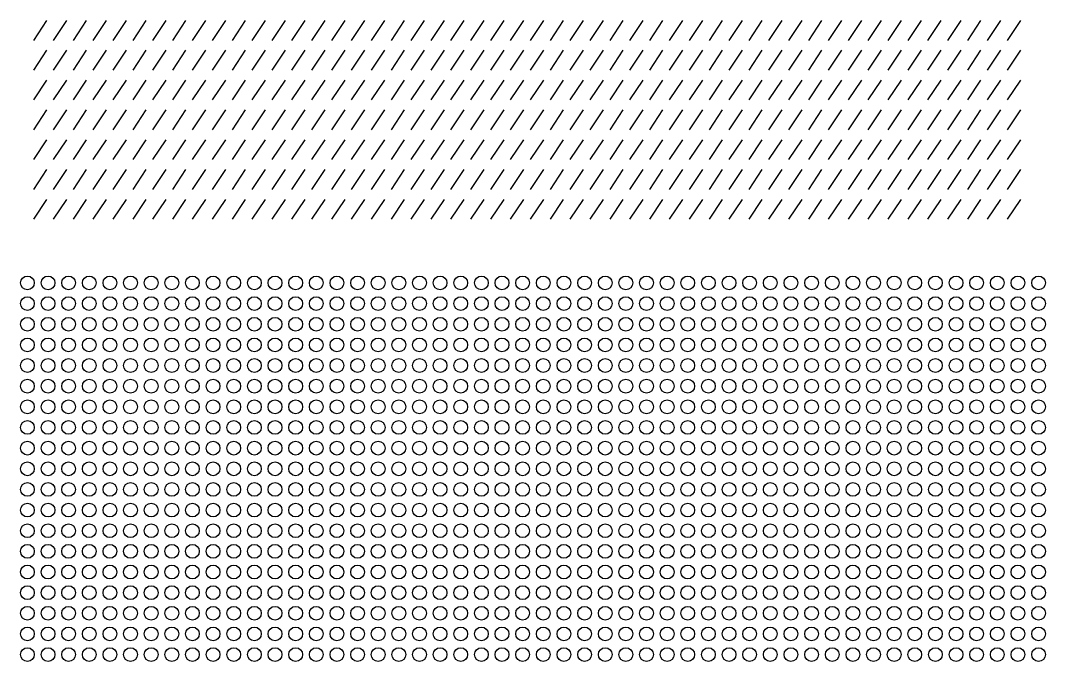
# Model space of a CAD drawing. Header units: inches. Extents: x -55 to 1004, y 12 to 2250.
# Drawn here: x 838.7 to 984.1, y 736.8 to 827.7 of the extents above; entities that cross this region are included whole.
import ezdxf

# ---------------------------------------------------------------- set-up
doc = ezdxf.new("R2010")
doc.units = ezdxf.units.IN
doc.header["$MEASUREMENT"] = 0

# ---------------------------------------------------------------- blocks, each defined once
blk = doc.blocks.new('blockLinesAndCircles')
for p, q in [((862.44, 204.04), (860.56, 201.23)), ((865.25, 204.04), (863.38, 201.23)), ((868.07, 204.04), (866.19, 201.23)), ((870.89, 204.04), (869.01, 201.23)), ((873.71, 204.04), (871.83, 201.23)), ((876.53, 204.04), (874.65, 201.23)), ((879.35, 204.04), (877.47, 201.23)), ((882.16, 204.04), (880.28, 201.23)), ((884.98, 204.04), (883.1, 201.23)), ((887.8, 204.04), (885.92, 201.23)), ((890.62, 204.04), (888.74, 201.23)), ((893.44, 204.04), (891.56, 201.23)), ((896.25, 204.04), (894.38, 201.23)), ((899.07, 204.04), (897.19, 201.23)), ((901.89, 204.04), (900.01, 201.23)), ((904.71, 204.04), (902.83, 201.23)), ((907.53, 204.04), (905.65, 201.23)), ((910.35, 204.04), (908.47, 201.23)), ((913.16, 204.04), (911.29, 201.23)), ((915.98, 204.04), (914.1, 201.23)), ((918.8, 204.04), (916.92, 201.23)), ((921.62, 204.04), (919.74, 201.23)), ((924.44, 204.04), (922.56, 201.23)), ((927.26, 204.04), (925.38, 201.23)), ((930.07, 204.04), (928.2, 201.23)), ((932.89, 204.04), (931.01, 201.23)), ((935.71, 204.04), (933.83, 201.23)), ((938.53, 204.04), (936.65, 201.23)), ((941.35, 204.04), (939.47, 201.23)), ((944.17, 204.04), (942.29, 201.23)), ((946.98, 204.04), (945.1, 201.23)), ((949.8, 204.04), (947.92, 201.23)), ((952.62, 204.04), (950.74, 201.23)), ((955.44, 204.04), (953.56, 201.23)), ((958.26, 204.04), (956.38, 201.23)), ((961.08, 204.04), (959.2, 201.23)), ((963.89, 204.04), (962.01, 201.23)), ((966.71, 204.04), (964.83, 201.23)), ((969.53, 204.04), (967.65, 201.23)), ((972.35, 204.04), (970.47, 201.23)), ((975.17, 204.04), (973.29, 201.23)), ((977.98, 204.04), (976.11, 201.23)), ((980.8, 204.04), (978.92, 201.23)), ((983.62, 204.04), (981.74, 201.23)), ((986.44, 204.04), (984.56, 201.23)), ((989.26, 204.04), (987.38, 201.23)), ((992.08, 204.04), (990.2, 201.23)), ((994.89, 204.04), (993.02, 201.23)), ((997.71, 204.04), (995.83, 201.23)), ((1000.53, 204.04), (998.65, 201.23)), ((862.44, 199.82), (860.56, 197)), ((865.25, 199.82), (863.38, 197)), ((868.07, 199.82), (866.19, 197)), ((870.89, 199.82), (869.01, 197)), ((873.71, 199.82), (871.83, 197)), ((876.53, 199.82), (874.65, 197)), ((879.35, 199.82), (877.47, 197)), ((882.16, 199.82), (880.28, 197)), ((884.98, 199.82), (883.1, 197)), ((887.8, 199.82), (885.92, 197)), ((890.62, 199.82), (888.74, 197)), ((893.44, 199.82), (891.56, 197)), ((896.25, 199.82), (894.38, 197)), ((899.07, 199.82), (897.19, 197)), ((901.89, 199.82), (900.01, 197)), ((904.71, 199.82), (902.83, 197)), ((907.53, 199.82), (905.65, 197)), ((910.35, 199.82), (908.47, 197)), ((913.16, 199.82), (911.29, 197)), ((915.98, 199.82), (914.1, 197)), ((918.8, 199.82), (916.92, 197)), ((921.62, 199.82), (919.74, 197)), ((924.44, 199.82), (922.56, 197)), ((927.26, 199.82), (925.38, 197)), ((930.07, 199.82), (928.2, 197)), ((932.89, 199.82), (931.01, 197)), ((935.71, 199.82), (933.83, 197)), ((938.53, 199.82), (936.65, 197)), ((941.35, 199.82), (939.47, 197)), ((944.17, 199.82), (942.29, 197)), ((946.98, 199.82), (945.1, 197)), ((949.8, 199.82), (947.92, 197)), ((952.62, 199.82), (950.74, 197)), ((955.44, 199.82), (953.56, 197)), ((958.26, 199.82), (956.38, 197)), ((961.08, 199.82), (959.2, 197)), ((963.89, 199.82), (962.01, 197)), ((966.71, 199.82), (964.83, 197)), ((969.53, 199.82), (967.65, 197)), ((972.35, 199.82), (970.47, 197)), ((975.17, 199.82), (973.29, 197)), ((977.98, 199.82), (976.11, 197)), ((980.8, 199.82), (978.92, 197)), ((983.62, 199.82), (981.74, 197)), ((986.44, 199.82), (984.56, 197)), ((989.26, 199.82), (987.38, 197)), ((992.08, 199.82), (990.2, 197)), ((994.89, 199.82), (993.02, 197)), ((997.71, 199.82), (995.83, 197)), ((1000.53, 199.82), (998.65, 197)), ((862.44, 195.59), (860.56, 192.78)), ((865.25, 195.59), (863.38, 192.78)), ((868.07, 195.59), (866.19, 192.78)), ((870.89, 195.59), (869.01, 192.78)), ((873.71, 195.59), (871.83, 192.78)), ((876.53, 195.59), (874.65, 192.78)), ((879.35, 195.59), (877.47, 192.78)), ((882.16, 195.59), (880.28, 192.78)), ((884.98, 195.59), (883.1, 192.78)), ((887.8, 195.59), (885.92, 192.78)), ((890.62, 195.59), (888.74, 192.78)), ((893.44, 195.59), (891.56, 192.78)), ((896.25, 195.59), (894.38, 192.78)), ((899.07, 195.59), (897.19, 192.78)), ((901.89, 195.59), (900.01, 192.78)), ((904.71, 195.59), (902.83, 192.78)), ((907.53, 195.59), (905.65, 192.78)), ((910.35, 195.59), (908.47, 192.78)), ((913.16, 195.59), (911.29, 192.78)), ((915.98, 195.59), (914.1, 192.78)), ((918.8, 195.59), (916.92, 192.78)), ((921.62, 195.59), (919.74, 192.78)), ((924.44, 195.59), (922.56, 192.78)), ((927.26, 195.59), (925.38, 192.78)), ((930.07, 195.59), (928.2, 192.78)), ((932.89, 195.59), (931.01, 192.78)), ((935.71, 195.59), (933.83, 192.78)), ((938.53, 195.59), (936.65, 192.78)), ((941.35, 195.59), (939.47, 192.78)), ((944.17, 195.59), (942.29, 192.78)), ((946.98, 195.59), (945.1, 192.78)), ((949.8, 195.59), (947.92, 192.78)), ((952.62, 195.59), (950.74, 192.78)), ((955.44, 195.59), (953.56, 192.78)), ((958.26, 195.59), (956.38, 192.78)), ((961.08, 195.59), (959.2, 192.78)), ((963.89, 195.59), (962.01, 192.78)), ((966.71, 195.59), (964.83, 192.78)), ((969.53, 195.59), (967.65, 192.78)), ((972.35, 195.59), (970.47, 192.78)), ((975.17, 195.59), (973.29, 192.78)), ((977.98, 195.59), (976.11, 192.78)), ((980.8, 195.59), (978.92, 192.78)), ((983.62, 195.59), (981.74, 192.78)), ((986.44, 195.59), (984.56, 192.78)), ((989.26, 195.59), (987.38, 192.78)), ((992.08, 195.59), (990.2, 192.78)), ((994.89, 195.59), (993.02, 192.78)), ((997.71, 195.59), (995.83, 192.78)), ((1000.53, 195.59), (998.65, 192.78)), ((862.44, 191.37), (860.56, 188.55)), ((865.25, 191.37), (863.38, 188.55)), ((868.07, 191.37), (866.19, 188.55)), ((870.89, 191.37), (869.01, 188.55)), ((873.71, 191.37), (871.83, 188.55)), ((876.53, 191.37), (874.65, 188.55)), ((879.35, 191.37), (877.47, 188.55)), ((882.16, 191.37), (880.28, 188.55)), ((884.98, 191.37), (883.1, 188.55)), ((887.8, 191.37), (885.92, 188.55)), ((890.62, 191.37), (888.74, 188.55)), ((893.44, 191.37), (891.56, 188.55)), ((896.25, 191.37), (894.38, 188.55)), ((899.07, 191.37), (897.19, 188.55)), ((901.89, 191.37), (900.01, 188.55)), ((904.71, 191.37), (902.83, 188.55)), ((907.53, 191.37), (905.65, 188.55)), ((910.35, 191.37), (908.47, 188.55)), ((913.16, 191.37), (911.29, 188.55)), ((915.98, 191.37), (914.1, 188.55)), ((918.8, 191.37), (916.92, 188.55)), ((921.62, 191.37), (919.74, 188.55)), ((924.44, 191.37), (922.56, 188.55)), ((927.26, 191.37), (925.38, 188.55)), ((930.07, 191.37), (928.2, 188.55)), ((932.89, 191.37), (931.01, 188.55)), ((935.71, 191.37), (933.83, 188.55)), ((938.53, 191.37), (936.65, 188.55)), ((941.35, 191.37), (939.47, 188.55)), ((944.17, 191.37), (942.29, 188.55)), ((946.98, 191.37), (945.1, 188.55)), ((949.8, 191.37), (947.92, 188.55)), ((952.62, 191.37), (950.74, 188.55)), ((955.44, 191.37), (953.56, 188.55)), ((958.26, 191.37), (956.38, 188.55)), ((961.08, 191.37), (959.2, 188.55)), ((963.89, 191.37), (962.01, 188.55)), ((966.71, 191.37), (964.83, 188.55)), ((969.53, 191.37), (967.65, 188.55)), ((972.35, 191.37), (970.47, 188.55)), ((975.17, 191.37), (973.29, 188.55)), ((977.98, 191.37), (976.11, 188.55)), ((980.8, 191.37), (978.92, 188.55)), ((983.62, 191.37), (981.74, 188.55)), ((986.44, 191.37), (984.56, 188.55)), ((989.26, 191.37), (987.38, 188.55)), ((992.08, 191.37), (990.2, 188.55)), ((994.89, 191.37), (993.02, 188.55)), ((997.71, 191.37), (995.83, 188.55)), ((1000.53, 191.37), (998.65, 188.55)), ((862.44, 187.14), (860.56, 184.33)), ((865.25, 187.14), (863.38, 184.33)), ((868.07, 187.14), (866.19, 184.33)), ((870.89, 187.14), (869.01, 184.33)), ((873.71, 187.14), (871.83, 184.33)), ((876.53, 187.14), (874.65, 184.33)), ((879.35, 187.14), (877.47, 184.33)), ((882.16, 187.14), (880.28, 184.33)), ((884.98, 187.14), (883.1, 184.33)), ((887.8, 187.14), (885.92, 184.33)), ((890.62, 187.14), (888.74, 184.33)), ((893.44, 187.14), (891.56, 184.33)), ((896.25, 187.14), (894.38, 184.33)), ((899.07, 187.14), (897.19, 184.33)), ((901.89, 187.14), (900.01, 184.33)), ((904.71, 187.14), (902.83, 184.33)), ((907.53, 187.14), (905.65, 184.33)), ((910.35, 187.14), (908.47, 184.33)), ((913.16, 187.14), (911.29, 184.33)), ((915.98, 187.14), (914.1, 184.33)), ((918.8, 187.14), (916.92, 184.33)), ((921.62, 187.14), (919.74, 184.33)), ((924.44, 187.14), (922.56, 184.33)), ((927.26, 187.14), (925.38, 184.33)), ((930.07, 187.14), (928.2, 184.33)), ((932.89, 187.14), (931.01, 184.33)), ((935.71, 187.14), (933.83, 184.33)), ((938.53, 187.14), (936.65, 184.33)), ((941.35, 187.14), (939.47, 184.33)), ((944.17, 187.14), (942.29, 184.33)), ((946.98, 187.14), (945.1, 184.33)), ((949.8, 187.14), (947.92, 184.33)), ((952.62, 187.14), (950.74, 184.33)), ((955.44, 187.14), (953.56, 184.33)), ((958.26, 187.14), (956.38, 184.33)), ((961.08, 187.14), (959.2, 184.33)), ((963.89, 187.14), (962.01, 184.33)), ((966.71, 187.14), (964.83, 184.33)), ((969.53, 187.14), (967.65, 184.33)), ((972.35, 187.14), (970.47, 184.33)), ((975.17, 187.14), (973.29, 184.33)), ((977.98, 187.14), (976.11, 184.33)), ((980.8, 187.14), (978.92, 184.33)), ((983.62, 187.14), (981.74, 184.33)), ((986.44, 187.14), (984.56, 184.33)), ((989.26, 187.14), (987.38, 184.33)), ((992.08, 187.14), (990.2, 184.33)), ((994.89, 187.14), (993.02, 184.33)), ((997.71, 187.14), (995.83, 184.33)), ((1000.53, 187.14), (998.65, 184.33)), ((862.44, 182.92), (860.56, 180.1)), ((865.25, 182.92), (863.38, 180.1)), ((868.07, 182.92), (866.19, 180.1)), ((870.89, 182.92), (869.01, 180.1)), ((873.71, 182.92), (871.83, 180.1)), ((876.53, 182.92), (874.65, 180.1)), ((879.35, 182.92), (877.47, 180.1)), ((882.16, 182.92), (880.28, 180.1)), ((884.98, 182.92), (883.1, 180.1)), ((887.8, 182.92), (885.92, 180.1)), ((890.62, 182.92), (888.74, 180.1)), ((893.44, 182.92), (891.56, 180.1)), ((896.25, 182.92), (894.38, 180.1)), ((899.07, 182.92), (897.19, 180.1)), ((901.89, 182.92), (900.01, 180.1)), ((904.71, 182.92), (902.83, 180.1)), ((907.53, 182.92), (905.65, 180.1)), ((910.35, 182.92), (908.47, 180.1)), ((913.16, 182.92), (911.29, 180.1)), ((915.98, 182.92), (914.1, 180.1)), ((918.8, 182.92), (916.92, 180.1)), ((921.62, 182.92), (919.74, 180.1)), ((924.44, 182.92), (922.56, 180.1)), ((927.26, 182.92), (925.38, 180.1)), ((930.07, 182.92), (928.2, 180.1)), ((932.89, 182.92), (931.01, 180.1)), ((935.71, 182.92), (933.83, 180.1)), ((938.53, 182.92), (936.65, 180.1)), ((941.35, 182.92), (939.47, 180.1)), ((944.17, 182.92), (942.29, 180.1)), ((946.98, 182.92), (945.1, 180.1)), ((949.8, 182.92), (947.92, 180.1)), ((952.62, 182.92), (950.74, 180.1)), ((955.44, 182.92), (953.56, 180.1)), ((958.26, 182.92), (956.38, 180.1)), ((961.08, 182.92), (959.2, 180.1)), ((963.89, 182.92), (962.01, 180.1)), ((966.71, 182.92), (964.83, 180.1)), ((969.53, 182.92), (967.65, 180.1)), ((972.35, 182.92), (970.47, 180.1)), ((975.17, 182.92), (973.29, 180.1)), ((977.98, 182.92), (976.11, 180.1)), ((980.8, 182.92), (978.92, 180.1)), ((983.62, 182.92), (981.74, 180.1)), ((986.44, 182.92), (984.56, 180.1)), ((989.26, 182.92), (987.38, 180.1)), ((992.08, 182.92), (990.2, 180.1)), ((994.89, 182.92), (993.02, 180.1)), ((997.71, 182.92), (995.83, 180.1)), ((1000.53, 182.92), (998.65, 180.1)), ((862.44, 178.69), (860.56, 175.88)), ((865.25, 178.69), (863.38, 175.88)), ((868.07, 178.69), (866.19, 175.88)), ((870.89, 178.69), (869.01, 175.88)), ((873.71, 178.69), (871.83, 175.88)), ((876.53, 178.69), (874.65, 175.88)), ((879.35, 178.69), (877.47, 175.88)), ((882.16, 178.69), (880.28, 175.88)), ((884.98, 178.69), (883.1, 175.88)), ((887.8, 178.69), (885.92, 175.88)), ((890.62, 178.69), (888.74, 175.88)), ((893.44, 178.69), (891.56, 175.88)), ((896.25, 178.69), (894.38, 175.88)), ((899.07, 178.69), (897.19, 175.88)), ((901.89, 178.69), (900.01, 175.88)), ((904.71, 178.69), (902.83, 175.88)), ((907.53, 178.69), (905.65, 175.88)), ((910.35, 178.69), (908.47, 175.88)), ((913.16, 178.69), (911.29, 175.88)), ((915.98, 178.69), (914.1, 175.88)), ((918.8, 178.69), (916.92, 175.88)), ((921.62, 178.69), (919.74, 175.88)), ((924.44, 178.69), (922.56, 175.88)), ((927.26, 178.69), (925.38, 175.88)), ((930.07, 178.69), (928.2, 175.88)), ((932.89, 178.69), (931.01, 175.88)), ((935.71, 178.69), (933.83, 175.88)), ((938.53, 178.69), (936.65, 175.88)), ((941.35, 178.69), (939.47, 175.88)), ((944.17, 178.69), (942.29, 175.88)), ((946.98, 178.69), (945.1, 175.88)), ((949.8, 178.69), (947.92, 175.88)), ((952.62, 178.69), (950.74, 175.88)), ((955.44, 178.69), (953.56, 175.88)), ((958.26, 178.69), (956.38, 175.88)), ((961.08, 178.69), (959.2, 175.88)), ((963.89, 178.69), (962.01, 175.88)), ((966.71, 178.69), (964.83, 175.88)), ((969.53, 178.69), (967.65, 175.88)), ((972.35, 178.69), (970.47, 175.88)), ((975.17, 178.69), (973.29, 175.88)), ((977.98, 178.69), (976.11, 175.88)), ((980.8, 178.69), (978.92, 175.88)), ((983.62, 178.69), (981.74, 175.88)), ((986.44, 178.69), (984.56, 175.88)), ((989.26, 178.69), (987.38, 175.88)), ((992.08, 178.69), (990.2, 175.88)), ((994.89, 178.69), (993.02, 175.88)), ((997.71, 178.69), (995.83, 175.88)), ((1000.53, 178.69), (998.65, 175.88))]:
    blk.add_line(p, q)
for centre in [(859.71, 166.84), (862.64, 166.84), (865.56, 166.84), (868.49, 166.84), (871.42, 166.84), (874.34, 166.84), (877.27, 166.84), (880.2, 166.84), (883.12, 166.84), (886.05, 166.84), (888.98, 166.84), (891.9, 166.84), (894.83, 166.84), (897.76, 166.84), (900.68, 166.84), (903.61, 166.84), (906.54, 166.84), (909.46, 166.84), (912.39, 166.84), (915.32, 166.84), (918.24, 166.84), (921.17, 166.84), (924.1, 166.84), (927.02, 166.84), (929.95, 166.84), (932.88, 166.84), (935.8, 166.84), (938.73, 166.84), (941.66, 166.84), (944.58, 166.84), (947.51, 166.84), (950.44, 166.84), (953.36, 166.84), (956.29, 166.84), (959.22, 166.84), (962.14, 166.84), (965.07, 166.84), (968, 166.84), (970.92, 166.84), (973.85, 166.84), (976.78, 166.84), (979.7, 166.84), (982.63, 166.84), (985.55, 166.84), (988.48, 166.84), (991.41, 166.84), (994.33, 166.84), (997.26, 166.84), (1000.19, 166.84), (1003.11, 166.84), (859.71, 163.92), (862.64, 163.92), (865.56, 163.92), (868.49, 163.92), (871.42, 163.92), (874.34, 163.92), (877.27, 163.92), (880.2, 163.92), (883.12, 163.92), (886.05, 163.92), (888.98, 163.92), (891.9, 163.92), (894.83, 163.92), (897.76, 163.92), (900.68, 163.92), (903.61, 163.92), (906.54, 163.92), (909.46, 163.92), (912.39, 163.92), (915.32, 163.92), (918.24, 163.92), (921.17, 163.92), (924.1, 163.92), (927.02, 163.92), (929.95, 163.92), (932.88, 163.92), (935.8, 163.92), (938.73, 163.92), (941.66, 163.92), (944.58, 163.92), (947.51, 163.92), (950.44, 163.92), (953.36, 163.92), (956.29, 163.92), (959.22, 163.92), (962.14, 163.92), (965.07, 163.92), (968, 163.92), (970.92, 163.92), (973.85, 163.92), (976.78, 163.92), (979.7, 163.92), (982.63, 163.92), (985.55, 163.92), (988.48, 163.92), (991.41, 163.92), (994.33, 163.92), (997.26, 163.92), (1000.19, 163.92), (1003.11, 163.92), (859.71, 160.99), (862.64, 160.99), (865.56, 160.99), (868.49, 160.99), (871.42, 160.99), (874.34, 160.99), (877.27, 160.99), (880.2, 160.99), (883.12, 160.99), (886.05, 160.99), (888.98, 160.99), (891.9, 160.99), (894.83, 160.99), (897.76, 160.99), (900.68, 160.99), (903.61, 160.99), (906.54, 160.99), (909.46, 160.99), (912.39, 160.99), (915.32, 160.99), (918.24, 160.99), (921.17, 160.99), (924.1, 160.99), (927.02, 160.99), (929.95, 160.99), (932.88, 160.99), (935.8, 160.99), (938.73, 160.99), (941.66, 160.99), (944.58, 160.99), (947.51, 160.99), (950.44, 160.99), (953.36, 160.99), (956.29, 160.99), (959.22, 160.99), (962.14, 160.99), (965.07, 160.99), (968, 160.99), (970.92, 160.99), (973.85, 160.99), (976.78, 160.99), (979.7, 160.99), (982.63, 160.99), (985.55, 160.99), (988.48, 160.99), (991.41, 160.99), (994.33, 160.99), (997.26, 160.99), (1000.19, 160.99), (1003.11, 160.99), (859.71, 158.06), (862.64, 158.06), (865.56, 158.06), (868.49, 158.06), (871.42, 158.06), (874.34, 158.06), (877.27, 158.06), (880.2, 158.06), (883.12, 158.06), (886.05, 158.06), (888.98, 158.06), (891.9, 158.06), (894.83, 158.06), (897.76, 158.06), (900.68, 158.06), (903.61, 158.06), (906.54, 158.06), (909.46, 158.06), (912.39, 158.06), (915.32, 158.06), (918.24, 158.06), (921.17, 158.06), (924.1, 158.06), (927.02, 158.06), (929.95, 158.06), (932.88, 158.06), (935.8, 158.06), (938.73, 158.06), (941.66, 158.06), (944.58, 158.06), (947.51, 158.06), (950.44, 158.06), (953.36, 158.06), (956.29, 158.06), (959.22, 158.06), (962.14, 158.06), (965.07, 158.06), (968, 158.06), (970.92, 158.06), (973.85, 158.06), (976.78, 158.06), (979.7, 158.06), (982.63, 158.06), (985.55, 158.06), (988.48, 158.06), (991.41, 158.06), (994.33, 158.06), (997.26, 158.06), (1000.19, 158.06), (1003.11, 158.06), (859.71, 155.14), (862.64, 155.14), (865.56, 155.14), (868.49, 155.14), (871.42, 155.14), (874.34, 155.14), (877.27, 155.14), (880.2, 155.14), (883.12, 155.14), (886.05, 155.14), (888.98, 155.14), (891.9, 155.14), (894.83, 155.14), (897.76, 155.14), (900.68, 155.14), (903.61, 155.14), (906.54, 155.14), (909.46, 155.14), (912.39, 155.14), (915.32, 155.14), (918.24, 155.14), (921.17, 155.14), (924.1, 155.14), (927.02, 155.14), (929.95, 155.14), (932.88, 155.14), (935.8, 155.14), (938.73, 155.14), (941.66, 155.14), (944.58, 155.14), (947.51, 155.14), (950.44, 155.14), (953.36, 155.14), (956.29, 155.14), (959.22, 155.14), (962.14, 155.14), (965.07, 155.14), (968, 155.14), (970.92, 155.14), (973.85, 155.14), (976.78, 155.14), (979.7, 155.14), (982.63, 155.14), (985.55, 155.14), (988.48, 155.14), (991.41, 155.14), (994.33, 155.14), (997.26, 155.14), (1000.19, 155.14), (1003.11, 155.14), (859.71, 152.21), (862.64, 152.21), (865.56, 152.21), (868.49, 152.21), (871.42, 152.21), (874.34, 152.21), (877.27, 152.21), (880.2, 152.21), (883.12, 152.21), (886.05, 152.21), (888.98, 152.21), (891.9, 152.21), (894.83, 152.21), (897.76, 152.21), (900.68, 152.21), (903.61, 152.21), (906.54, 152.21), (909.46, 152.21), (912.39, 152.21), (915.32, 152.21), (918.24, 152.21), (921.17, 152.21), (924.1, 152.21), (927.02, 152.21), (929.95, 152.21), (932.88, 152.21), (935.8, 152.21), (938.73, 152.21), (941.66, 152.21), (944.58, 152.21), (947.51, 152.21), (950.44, 152.21), (953.36, 152.21), (956.29, 152.21), (959.22, 152.21), (962.14, 152.21), (965.07, 152.21), (968, 152.21), (970.92, 152.21), (973.85, 152.21), (976.78, 152.21), (979.7, 152.21), (982.63, 152.21), (985.55, 152.21), (988.48, 152.21), (991.41, 152.21), (994.33, 152.21), (997.26, 152.21), (1000.19, 152.21), (1003.11, 152.21), (859.71, 149.28), (862.64, 149.28), (865.56, 149.28), (868.49, 149.28), (871.42, 149.28), (874.34, 149.28), (877.27, 149.28), (880.2, 149.28), (883.12, 149.28), (886.05, 149.28), (888.98, 149.28), (891.9, 149.28), (894.83, 149.28), (897.76, 149.28), (900.68, 149.28), (903.61, 149.28), (906.54, 149.28), (909.46, 149.28), (912.39, 149.28), (915.32, 149.28), (918.24, 149.28), (921.17, 149.28), (924.1, 149.28), (927.02, 149.28), (929.95, 149.28), (932.88, 149.28), (935.8, 149.28), (938.73, 149.28), (941.66, 149.28), (944.58, 149.28), (947.51, 149.28), (950.44, 149.28), (953.36, 149.28), (956.29, 149.28), (959.22, 149.28), (962.14, 149.28), (965.07, 149.28), (968, 149.28), (970.92, 149.28), (973.85, 149.28), (976.78, 149.28), (979.7, 149.28), (982.63, 149.28), (985.55, 149.28), (988.48, 149.28), (991.41, 149.28), (994.33, 149.28), (997.26, 149.28), (1000.19, 149.28), (1003.11, 149.28), (859.71, 146.36), (862.64, 146.36), (865.56, 146.36), (868.49, 146.36), (871.42, 146.36), (874.34, 146.36), (877.27, 146.36), (880.2, 146.36), (883.12, 146.36), (886.05, 146.36), (888.98, 146.36), (891.9, 146.36), (894.83, 146.36), (897.76, 146.36), (900.68, 146.36), (903.61, 146.36), (906.54, 146.36), (909.46, 146.36), (912.39, 146.36), (915.32, 146.36), (918.24, 146.36), (921.17, 146.36), (924.1, 146.36), (927.02, 146.36), (929.95, 146.36), (932.88, 146.36), (935.8, 146.36), (938.73, 146.36), (941.66, 146.36), (944.58, 146.36), (947.51, 146.36), (950.44, 146.36), (953.36, 146.36), (956.29, 146.36), (959.22, 146.36), (962.14, 146.36), (965.07, 146.36), (968, 146.36), (970.92, 146.36), (973.85, 146.36), (976.78, 146.36), (979.7, 146.36), (982.63, 146.36), (985.55, 146.36), (988.48, 146.36), (991.41, 146.36), (994.33, 146.36), (997.26, 146.36), (1000.19, 146.36), (1003.11, 146.36), (859.71, 143.43), (862.64, 143.43), (865.56, 143.43), (868.49, 143.43), (871.42, 143.43), (874.34, 143.43), (877.27, 143.43), (880.2, 143.43), (883.12, 143.43), (886.05, 143.43), (888.98, 143.43), (891.9, 143.43), (894.83, 143.43), (897.76, 143.43), (900.68, 143.43), (903.61, 143.43), (906.54, 143.43), (909.46, 143.43), (912.39, 143.43), (915.32, 143.43), (918.24, 143.43), (921.17, 143.43), (924.1, 143.43), (927.02, 143.43), (929.95, 143.43), (932.88, 143.43), (935.8, 143.43), (938.73, 143.43), (941.66, 143.43), (944.58, 143.43), (947.51, 143.43), (950.44, 143.43), (953.36, 143.43), (956.29, 143.43), (959.22, 143.43), (962.14, 143.43), (965.07, 143.43), (968, 143.43), (970.92, 143.43), (973.85, 143.43), (976.78, 143.43), (979.7, 143.43), (982.63, 143.43), (985.55, 143.43), (988.48, 143.43), (991.41, 143.43), (994.33, 143.43), (997.26, 143.43), (1000.19, 143.43), (1003.11, 143.43), (859.71, 140.5), (862.64, 140.5), (865.56, 140.5), (868.49, 140.5), (871.42, 140.5), (874.34, 140.5), (877.27, 140.5), (880.2, 140.5), (883.12, 140.5), (886.05, 140.5), (888.98, 140.5), (891.9, 140.5), (894.83, 140.5), (897.76, 140.5), (900.68, 140.5), (903.61, 140.5), (906.54, 140.5), (909.46, 140.5), (912.39, 140.5), (915.32, 140.5), (918.24, 140.5), (921.17, 140.5), (924.1, 140.5), (927.02, 140.5), (929.95, 140.5), (932.88, 140.5), (935.8, 140.5), (938.73, 140.5), (941.66, 140.5), (944.58, 140.5), (947.51, 140.5), (950.44, 140.5), (953.36, 140.5), (956.29, 140.5), (959.22, 140.5), (962.14, 140.5), (965.07, 140.5), (968, 140.5), (970.92, 140.5), (973.85, 140.5), (976.78, 140.5), (979.7, 140.5), (982.63, 140.5), (985.55, 140.5), (988.48, 140.5), (991.41, 140.5), (994.33, 140.5), (997.26, 140.5), (1000.19, 140.5), (1003.11, 140.5), (859.71, 137.58), (862.64, 137.58), (865.56, 137.58), (868.49, 137.58), (871.42, 137.58), (874.34, 137.58), (877.27, 137.58), (880.2, 137.58), (883.12, 137.58), (886.05, 137.58), (888.98, 137.58), (891.9, 137.58), (894.83, 137.58), (897.76, 137.58), (900.68, 137.58), (903.61, 137.58), (906.54, 137.58), (909.46, 137.58), (912.39, 137.58), (915.32, 137.58), (918.24, 137.58), (921.17, 137.58), (924.1, 137.58), (927.02, 137.58), (929.95, 137.58), (932.88, 137.58), (935.8, 137.58), (938.73, 137.58), (941.66, 137.58), (944.58, 137.58), (947.51, 137.58), (950.44, 137.58), (953.36, 137.58), (956.29, 137.58), (959.22, 137.58), (962.14, 137.58), (965.07, 137.58), (968, 137.58), (970.92, 137.58), (973.85, 137.58), (976.78, 137.58), (979.7, 137.58), (982.63, 137.58), (985.55, 137.58), (988.48, 137.58), (991.41, 137.58), (994.33, 137.58), (997.26, 137.58), (1000.19, 137.58), (1003.11, 137.58), (859.71, 134.65), (862.64, 134.65), (865.56, 134.65), (868.49, 134.65), (871.42, 134.65), (874.34, 134.65), (877.27, 134.65), (880.2, 134.65), (883.12, 134.65), (886.05, 134.65), (888.98, 134.65), (891.9, 134.65), (894.83, 134.65), (897.76, 134.65), (900.68, 134.65), (903.61, 134.65), (906.54, 134.65), (909.46, 134.65), (912.39, 134.65), (915.32, 134.65), (918.24, 134.65), (921.17, 134.65), (924.1, 134.65), (927.02, 134.65), (929.95, 134.65), (932.88, 134.65), (935.8, 134.65), (938.73, 134.65), (941.66, 134.65), (944.58, 134.65), (947.51, 134.65), (950.44, 134.65), (953.36, 134.65), (956.29, 134.65), (959.22, 134.65), (962.14, 134.65), (965.07, 134.65), (968, 134.65), (970.92, 134.65), (973.85, 134.65), (976.78, 134.65), (979.7, 134.65), (982.63, 134.65), (985.55, 134.65), (988.48, 134.65), (991.41, 134.65), (994.33, 134.65), (997.26, 134.65), (1000.19, 134.65), (1003.11, 134.65), (859.71, 131.72), (862.64, 131.72), (865.56, 131.72), (868.49, 131.72), (871.42, 131.72), (874.34, 131.72), (877.27, 131.72), (880.2, 131.72), (883.12, 131.72), (886.05, 131.72), (888.98, 131.72), (891.9, 131.72), (894.83, 131.72), (897.76, 131.72), (900.68, 131.72), (903.61, 131.72), (906.54, 131.72), (909.46, 131.72), (912.39, 131.72), (915.32, 131.72), (918.24, 131.72), (921.17, 131.72), (924.1, 131.72), (927.02, 131.72), (929.95, 131.72), (932.88, 131.72), (935.8, 131.72), (938.73, 131.72), (941.66, 131.72), (944.58, 131.72), (947.51, 131.72), (950.44, 131.72), (953.36, 131.72), (956.29, 131.72), (959.22, 131.72), (962.14, 131.72), (965.07, 131.72), (968, 131.72), (970.92, 131.72), (973.85, 131.72), (976.78, 131.72), (979.7, 131.72), (982.63, 131.72), (985.55, 131.72), (988.48, 131.72), (991.41, 131.72), (994.33, 131.72), (997.26, 131.72), (1000.19, 131.72), (1003.11, 131.72), (859.71, 128.8), (862.64, 128.8), (865.56, 128.8), (868.49, 128.8), (871.42, 128.8), (874.34, 128.8), (877.27, 128.8), (880.2, 128.8), (883.12, 128.8), (886.05, 128.8), (888.98, 128.8), (891.9, 128.8), (894.83, 128.8), (897.76, 128.8), (900.68, 128.8), (903.61, 128.8), (906.54, 128.8), (909.46, 128.8), (912.39, 128.8), (915.32, 128.8), (918.24, 128.8), (921.17, 128.8), (924.1, 128.8), (927.02, 128.8), (929.95, 128.8), (932.88, 128.8), (935.8, 128.8), (938.73, 128.8), (941.66, 128.8), (944.58, 128.8), (947.51, 128.8), (950.44, 128.8), (953.36, 128.8), (956.29, 128.8), (959.22, 128.8), (962.14, 128.8), (965.07, 128.8), (968, 128.8), (970.92, 128.8), (973.85, 128.8), (976.78, 128.8), (979.7, 128.8), (982.63, 128.8), (985.55, 128.8), (988.48, 128.8), (991.41, 128.8), (994.33, 128.8), (997.26, 128.8), (1000.19, 128.8), (1003.11, 128.8), (859.71, 125.87), (862.64, 125.87), (865.56, 125.87), (868.49, 125.87), (871.42, 125.87), (874.34, 125.87), (877.27, 125.87), (880.2, 125.87), (883.12, 125.87), (886.05, 125.87), (888.98, 125.87), (891.9, 125.87), (894.83, 125.87), (897.76, 125.87), (900.68, 125.87), (903.61, 125.87), (906.54, 125.87), (909.46, 125.87), (912.39, 125.87), (915.32, 125.87), (918.24, 125.87), (921.17, 125.87), (924.1, 125.87), (927.02, 125.87), (929.95, 125.87), (932.88, 125.87), (935.8, 125.87), (938.73, 125.87), (941.66, 125.87), (944.58, 125.87), (947.51, 125.87), (950.44, 125.87), (953.36, 125.87), (956.29, 125.87), (959.22, 125.87), (962.14, 125.87), (965.07, 125.87), (968, 125.87), (970.92, 125.87), (973.85, 125.87), (976.78, 125.87), (979.7, 125.87), (982.63, 125.87), (985.55, 125.87), (988.48, 125.87), (991.41, 125.87), (994.33, 125.87), (997.26, 125.87), (1000.19, 125.87), (1003.11, 125.87), (859.71, 122.94), (862.64, 122.94), (865.56, 122.94), (868.49, 122.94), (871.42, 122.94), (874.34, 122.94), (877.27, 122.94), (880.2, 122.94), (883.12, 122.94), (886.05, 122.94), (888.98, 122.94), (891.9, 122.94), (894.83, 122.94), (897.76, 122.94), (900.68, 122.94), (903.61, 122.94), (906.54, 122.94), (909.46, 122.94), (912.39, 122.94), (915.32, 122.94), (918.24, 122.94), (921.17, 122.94), (924.1, 122.94), (927.02, 122.94), (929.95, 122.94), (932.88, 122.94), (935.8, 122.94), (938.73, 122.94), (941.66, 122.94), (944.58, 122.94), (947.51, 122.94), (950.44, 122.94), (953.36, 122.94), (956.29, 122.94), (959.22, 122.94), (962.14, 122.94), (965.07, 122.94), (968, 122.94), (970.92, 122.94), (973.85, 122.94), (976.78, 122.94), (979.7, 122.94), (982.63, 122.94), (985.55, 122.94), (988.48, 122.94), (991.41, 122.94), (994.33, 122.94), (997.26, 122.94), (1000.19, 122.94), (1003.11, 122.94), (859.71, 120.02), (862.64, 120.02), (865.56, 120.02), (868.49, 120.02), (871.42, 120.02), (874.34, 120.02), (877.27, 120.02), (880.2, 120.02), (883.12, 120.02), (886.05, 120.02), (888.98, 120.02), (891.9, 120.02), (894.83, 120.02), (897.76, 120.02), (900.68, 120.02), (903.61, 120.02), (906.54, 120.02), (909.46, 120.02), (912.39, 120.02), (915.32, 120.02), (918.24, 120.02), (921.17, 120.02), (924.1, 120.02), (927.02, 120.02), (929.95, 120.02), (932.88, 120.02), (935.8, 120.02), (938.73, 120.02), (941.66, 120.02), (944.58, 120.02), (947.51, 120.02), (950.44, 120.02), (953.36, 120.02), (956.29, 120.02), (959.22, 120.02), (962.14, 120.02), (965.07, 120.02), (968, 120.02), (970.92, 120.02), (973.85, 120.02), (976.78, 120.02), (979.7, 120.02), (982.63, 120.02), (985.55, 120.02), (988.48, 120.02), (991.41, 120.02), (994.33, 120.02), (997.26, 120.02), (1000.19, 120.02), (1003.11, 120.02), (859.71, 117.09), (862.64, 117.09), (865.56, 117.09), (868.49, 117.09), (871.42, 117.09), (874.34, 117.09), (877.27, 117.09), (880.2, 117.09), (883.12, 117.09), (886.05, 117.09), (888.98, 117.09), (891.9, 117.09), (894.83, 117.09), (897.76, 117.09), (900.68, 117.09), (903.61, 117.09), (906.54, 117.09), (909.46, 117.09), (912.39, 117.09), (915.32, 117.09), (918.24, 117.09), (921.17, 117.09), (924.1, 117.09), (927.02, 117.09), (929.95, 117.09), (932.88, 117.09), (935.8, 117.09), (938.73, 117.09), (941.66, 117.09), (944.58, 117.09), (947.51, 117.09), (950.44, 117.09), (953.36, 117.09), (956.29, 117.09), (959.22, 117.09), (962.14, 117.09), (965.07, 117.09), (968, 117.09), (970.92, 117.09), (973.85, 117.09), (976.78, 117.09), (979.7, 117.09), (982.63, 117.09), (985.55, 117.09), (988.48, 117.09), (991.41, 117.09), (994.33, 117.09), (997.26, 117.09), (1000.19, 117.09), (1003.11, 117.09), (859.71, 114.16), (862.64, 114.16), (865.56, 114.16), (868.49, 114.16), (871.42, 114.16), (874.34, 114.16), (877.27, 114.16), (880.2, 114.16), (883.12, 114.16), (886.05, 114.16), (888.98, 114.16), (891.9, 114.16), (894.83, 114.16), (897.76, 114.16), (900.68, 114.16), (903.61, 114.16), (906.54, 114.16), (909.46, 114.16), (912.39, 114.16), (915.32, 114.16), (918.24, 114.16), (921.17, 114.16), (924.1, 114.16), (927.02, 114.16), (929.95, 114.16), (932.88, 114.16), (935.8, 114.16), (938.73, 114.16), (941.66, 114.16), (944.58, 114.16), (947.51, 114.16), (950.44, 114.16), (953.36, 114.16), (956.29, 114.16), (959.22, 114.16), (962.14, 114.16), (965.07, 114.16), (968, 114.16), (970.92, 114.16), (973.85, 114.16), (976.78, 114.16), (979.7, 114.16), (982.63, 114.16), (985.55, 114.16), (988.48, 114.16), (991.41, 114.16), (994.33, 114.16), (997.26, 114.16), (1000.19, 114.16), (1003.11, 114.16)]:
    blk.add_circle(centre, 0.976)

msp = doc.modelspace()

# ---------------------------------------------------------------- block references
msp.add_blockref('blockLinesAndCircles', (-19.99, 623.64))

doc.saveas('drawing.dxf')
